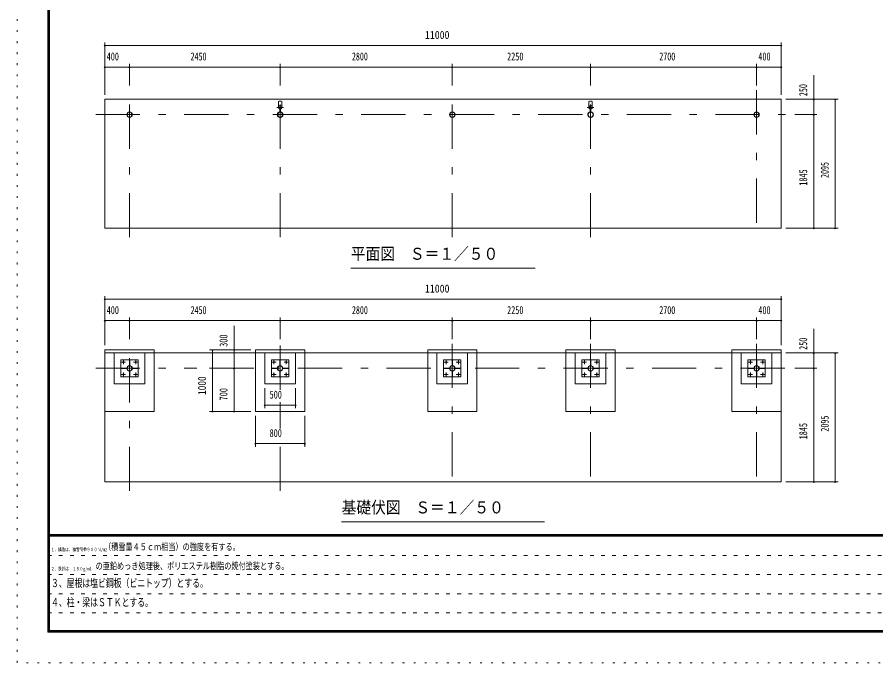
# Model space of a CAD drawing. Units: millimetres, scale not verified, with parts at other scales. Extents: x -25340 to 25344, y -10500 to 10500.
# Drawn here: x -4356 to 9612, y -10500 to 0 of the extents above; entities that cross this region are included whole.
import ezdxf
from ezdxf.enums import TextEntityAlignment as Align

# ---------------------------------------------------------------- set-up
doc = ezdxf.new("R2010")
doc.units = ezdxf.units.MM
doc.header["$LTSCALE"] = 60
for name, pattern in [('USER1', [3, 1, -2]), ('USER3', [24, 12, -5, 2, -5]), ('USER4', [3, 0.5, -2.5])]:
    doc.linetypes.add(name, pattern=pattern)
doc.layers.add('0-1_0-F', color=7, linetype='Continuous')
for name, color, linetype, lineweight in [('0-2_1-05BOLD', 7, 'Continuous', 18), ('0-3_1-25CENTER', 3, 'USER3', 18), ('0-5_1-55DIM', 3, 'Continuous', 18), ('0-C_F-F', 5, 'Continuous', 18), ('0-D_F-E_J_ADD', 5, 'USER4', 18)]:
    doc.layers.add(name, color=color, linetype=linetype, lineweight=lineweight)
doc.styles.add('ＭＳ ゴシック', font='')
doc.styles.get('ＭＳ ゴシック').set_extended_font_data('MS Gothic')

msp = doc.modelspace()

# ---------------------------------------------------------------- linework, layer by layer
at = {"layer": '0-2_1-05BOLD'}
for p, q in [((-2928.38, -1335.33), (8071.62, -1335.33)), ((-2928.38, -3430.33), (-2928.38, -1335.33)), ((-105.88, -1457.81), (-105.88, -1373.23)), ((-50.88, -1457.81), (-50.88, -1373.23)), ((4944.13, -1457.81), (4944.13, -1373.23)), ((4999.13, -1457.81), (4999.13, -1373.23)), ((8071.62, -1335.33), (8071.62, -3430.33)), ((-82.98, -1496.06), (-82.98, -1539.41)), ((-81.38, -1494.67), (-81.38, -1540.88)), ((-75.38, -1494.67), (-75.38, -1540.88)), ((-73.78, -1496.06), (-73.78, -1539.41)), ((4967.02, -1496.06), (4967.02, -1539.41)), ((4968.62, -1494.67), (4968.62, -1540.88)), ((4974.62, -1494.67), (4974.62, -1540.88)), ((4976.22, -1496.06), (4976.22, -1539.41)), ((8071.62, -3430.33), (-2928.38, -3430.33)), ((-2128.37, -6410.33), (-2128.37, -5410.33)), ((-478.37, -5410.33), (321.63, -5410.33)), ((-478.37, -6410.33), (-478.37, -5410.33)), ((2321.62, -5410.33), (3121.62, -5410.33)), ((2321.62, -6410.33), (2321.62, -5410.33)), ((3121.62, -6410.33), (3121.62, -5410.33)), ((4571.62, -5410.33), (5371.62, -5410.33)), ((4571.62, -6410.33), (4571.62, -5410.33)), ((5371.62, -6410.33), (5371.62, -5410.33)), ((7271.63, -5410.33), (8071.62, -5410.33)), ((7271.63, -6410.33), (7271.63, -5410.33)), ((-2928.37, -5460.33), (8071.62, -5460.33)), ((-2778.37, -5960.33), (-2778.37, -5460.33)), ((-2668.37, -5570.33), (-2388.37, -5570.33)), ((-2668.37, -5850.33), (-2668.37, -5570.33)), ((-2531.37, -5570.78), (-2531.37, -5665.78)), ((-2388.37, -5570.33), (-2388.37, -5850.33)), ((-2278.37, -5460.33), (-2278.37, -5960.33)), ((-328.38, -5960.33), (-328.38, -5460.33)), ((-218.37, -5850.33), (-218.37, -5570.33)), ((-218.37, -5570.33), (61.63, -5570.33)), ((-81.37, -5570.78), (-81.37, -5665.78)), ((61.63, -5570.33), (61.63, -5850.33)), ((171.62, -5460.33), (171.62, -5960.33)), ((2471.62, -5960.33), (2471.62, -5460.33)), ((2718.62, -5570.78), (2724.62, -5570.78)), ((2724.62, -5570.78), (2724.62, -5665.78)), ((2971.62, -5460.33), (2971.62, -5960.33)), ((4831.63, -5570.33), (5111.63, -5570.33)), ((4831.63, -5850.33), (4831.63, -5570.33)), ((4968.62, -5570.78), (4974.62, -5570.78)), ((4974.62, -5570.78), (4974.62, -5665.78)), ((5111.63, -5570.33), (5111.63, -5850.33)), ((5221.62, -5460.33), (5221.62, -5960.33)), ((7421.62, -5960.33), (7421.62, -5460.33)), ((7531.63, -5850.33), (7531.63, -5570.33)), ((7531.63, -5570.33), (7811.63, -5570.33)), ((7668.63, -5570.78), (7668.63, -5665.78)), ((7811.63, -5570.33), (7811.63, -5850.33)), ((7921.62, -5460.33), (7921.62, -5960.33)), ((-2667.92, -5707.33), (-2572.92, -5707.33)), ((-2667.92, -5713.33), (-2667.92, -5707.33)), ((-2592.93, -5713.33), (-2592.93, -5707.33)), ((-2531.37, -5645.78), (-2525.37, -5645.78)), ((-2531.37, -5665.78), (-2525.37, -5665.78)), ((-2483.82, -5707.33), (-2483.82, -5713.33)), ((-2388.83, -5707.33), (-2483.82, -5707.33)), ((-2463.82, -5707.33), (-2463.82, -5713.33)), ((-217.92, -5707.33), (-122.92, -5707.33)), ((-217.92, -5713.33), (-217.92, -5707.33)), ((-217.92, -5713.33), (-122.92, -5713.33)), ((-142.92, -5713.33), (-142.92, -5707.33)), ((-122.92, -5713.33), (-122.92, -5707.33)), ((-81.37, -5645.78), (-75.37, -5645.78)), ((-81.37, -5665.78), (-75.37, -5665.78)), ((-33.82, -5707.33), (-33.82, -5713.33)), ((61.18, -5707.33), (-33.82, -5707.33)), ((61.18, -5713.33), (-33.82, -5713.33)), ((-13.82, -5707.33), (-13.82, -5713.33)), ((61.18, -5707.33), (61.18, -5713.33)), ((2582.07, -5707.33), (2677.07, -5707.33)), ((2582.07, -5713.33), (2582.07, -5707.33)), ((2657.07, -5713.33), (2657.07, -5707.33)), ((2718.62, -5645.78), (2724.62, -5645.78)), ((2861.17, -5713.33), (2766.17, -5713.33)), ((2786.17, -5707.33), (2786.17, -5713.33)), ((2861.17, -5707.33), (2861.17, -5713.33)), ((4832.08, -5707.33), (4927.08, -5707.33)), ((4832.08, -5713.33), (4832.08, -5707.33)), ((4832.08, -5713.33), (4927.08, -5713.33)), ((4907.08, -5713.33), (4907.08, -5707.33)), ((4927.08, -5713.33), (4927.08, -5707.33)), ((4968.62, -5645.78), (4974.62, -5645.78)), ((5016.18, -5707.33), (5016.18, -5713.33)), ((5111.17, -5707.33), (5016.18, -5707.33)), ((5036.18, -5707.33), (5036.18, -5713.33)), ((7532.08, -5707.33), (7627.08, -5707.33)), ((7532.08, -5713.33), (7532.08, -5707.33)), ((7532.08, -5713.33), (7627.08, -5713.33)), ((7607.08, -5713.33), (7607.08, -5707.33)), ((7627.08, -5713.33), (7627.08, -5707.33)), ((7668.63, -5645.78), (7674.63, -5645.78)), ((7668.63, -5665.78), (7674.63, -5665.78)), ((7716.18, -5707.33), (7716.18, -5713.33)), ((7811.18, -5707.33), (7716.18, -5707.33)), ((7811.18, -5713.33), (7716.18, -5713.33)), ((7736.18, -5707.33), (7736.18, -5713.33)), ((7811.18, -5707.33), (7811.18, -5713.33)), ((-2388.37, -5850.33), (-2668.37, -5850.33)), ((-2525.37, -5754.88), (-2531.37, -5754.88)), ((-2525.37, -5774.88), (-2531.37, -5774.88)), ((-2525.37, -5849.88), (-2525.37, -5754.88)), ((61.63, -5850.33), (-218.37, -5850.33)), ((-75.37, -5754.88), (-81.37, -5754.88)), ((-81.37, -5849.88), (-81.37, -5754.88)), ((-75.37, -5774.88), (-81.37, -5774.88)), ((-75.37, -5849.88), (-81.37, -5849.88)), ((-75.37, -5849.88), (-75.37, -5754.88)), ((2724.62, -5754.88), (2718.62, -5754.88)), ((2724.62, -5774.88), (2718.62, -5774.88)), ((2724.62, -5849.88), (2724.62, -5754.88)), ((5111.63, -5850.33), (4831.63, -5850.33)), ((4968.62, -5849.88), (4968.62, -5754.88)), ((4974.62, -5774.88), (4968.62, -5774.88)), ((4974.62, -5849.88), (4968.62, -5849.88)), ((7811.63, -5850.33), (7531.63, -5850.33)), ((7674.63, -5754.88), (7668.63, -5754.88)), ((7674.63, -5774.88), (7668.63, -5774.88)), ((7674.63, -5849.88), (7674.63, -5754.88)), ((-2278.37, -5960.33), (-2778.37, -5960.33)), ((171.62, -5960.33), (-328.38, -5960.33)), ((2971.62, -5960.33), (2471.62, -5960.33)), ((7921.62, -5960.33), (7421.62, -5960.33)), ((-2928.37, -6410.33), (-2128.37, -6410.33)), ((2321.62, -6410.33), (3121.62, -6410.33)), ((4571.62, -6410.33), (5371.62, -6410.33)), ((7271.63, -6410.33), (8071.62, -6410.33))]:
    msp.add_line(p, q, dxfattribs=at)
for points in [[(-2928.37, -7555.33), (-2928.37, -5410.33), (-2128.37, -5410.33)], [(8071.62, -5410.33), (8071.62, -7555.33), (-2928.37, -7555.33)], [(-478.37, -6410.33), (321.63, -6410.33), (321.63, -5410.33)], [(-2531.37, -5570.78), (-2525.37, -5570.78), (-2525.37, -5665.78)], [(-81.37, -5570.78), (-75.37, -5570.78), (-75.37, -5665.78)], [(2718.62, -5570.78), (2718.62, -5665.78), (2724.62, -5665.78)], [(5221.62, -5960.33), (4721.62, -5960.33), (4721.62, -5460.33)], [(4968.62, -5570.78), (4968.62, -5665.78), (4974.62, -5665.78)], [(7668.63, -5570.78), (7674.63, -5570.78), (7674.63, -5665.78)], [(-2667.92, -5713.33), (-2572.92, -5713.33), (-2572.92, -5707.33)], [(-2388.83, -5707.33), (-2388.83, -5713.33), (-2483.82, -5713.33)], [(2582.07, -5713.33), (2677.07, -5713.33), (2677.07, -5707.33)], [(2861.17, -5707.33), (2766.17, -5707.33), (2766.17, -5713.33)], [(5111.17, -5707.33), (5111.17, -5713.33), (5016.18, -5713.33)], [(-2525.37, -5849.88), (-2531.37, -5849.88), (-2531.37, -5754.88)], [(2724.62, -5849.88), (2718.62, -5849.88), (2718.62, -5754.88)], [(4974.62, -5849.88), (4974.62, -5754.88), (4968.62, -5754.88)], [(7674.63, -5849.88), (7668.63, -5849.88), (7668.63, -5754.88)]]:
    msp.add_lwpolyline(points, dxfattribs=at)
msp.add_lwpolyline([(2861.62, -5570.33), (2861.62, -5850.33), (2581.62, -5850.33), (2581.62, -5570.33)], close=True, dxfattribs=at)
for centre, radius in [((-78.38, -1467.33), 27.5), ((-78.38, -1435.98), 2.25), ((4971.63, -1467.33), 27.5), ((4971.63, -1435.98), 2.25), ((-2528.38, -1585.33), 44.55), ((-2528.38, -1585.33), 40.35), ((-78.38, -1585.33), 44.55), ((-78.38, -1585.33), 40.35), ((-78.38, -1633.73), 2.25), ((2721.62, -1585.33), 44.55), ((2721.62, -1585.33), 40.35), ((4971.63, -1585.33), 44.55), ((4971.63, -1585.33), 40.35), ((4971.63, -1633.73), 2.25), ((7671.62, -1585.33), 44.55), ((7671.62, -1585.33), 40.35), ((-2628.37, -5610.33), 8), ((-2528.37, -5710.33), 44.55), ((-2528.37, -5710.33), 40.35), ((-2428.38, -5610.33), 8), ((-178.37, -5610.33), 8), ((-78.37, -5710.33), 44.55), ((-78.37, -5710.33), 40.35), ((21.63, -5610.33), 8), ((2621.62, -5610.33), 8), ((2721.62, -5710.33), 44.55), ((2721.62, -5710.33), 40.35), ((2821.62, -5610.33), 8), ((4871.63, -5610.33), 8), ((4971.63, -5710.33), 44.55), ((4971.63, -5710.33), 40.35), ((5071.62, -5610.33), 8), ((7571.63, -5610.33), 8), ((7671.63, -5710.33), 44.55), ((7671.63, -5710.33), 40.35), ((7771.63, -5610.33), 8), ((-2628.37, -5810.33), 8), ((-2428.38, -5810.33), 8), ((-178.37, -5810.33), 8), ((21.63, -5810.33), 8), ((2621.62, -5810.33), 8), ((2821.62, -5810.33), 8), ((4871.63, -5810.33), 8), ((5071.62, -5810.33), 8), ((7571.63, -5810.33), 8), ((7771.63, -5810.33), 8)]:
    msp.add_circle(centre, radius, dxfattribs=at)
for centre, radius, start, end in [((-78.38, -1408.72), 44.9, 52.23546, 127.76454), ((4971.63, -1408.72), 44.9, 52.23546, 127.76454), ((-78.38, -1467.33), 29.1, 90, 260.90512), ((-78.38, -1484.73), 44.9, 109.58864, 127.76454), ((-78.38, -1435.98), 3.85, 270, 218.65778), ((-78.38, -1467.33), 29.1, 279.09488, 84.06984), ((-78.38, -1484.73), 44.9, 52.23546, 70.41136), ((4971.63, -1467.33), 29.1, 90, 260.90512), ((4971.63, -1484.73), 44.9, 109.58864, 127.76454), ((4971.63, -1435.98), 3.85, 270, 218.65778), ((4971.63, -1467.33), 29.1, 279.09488, 84.06984), ((4971.63, -1484.73), 44.9, 52.23546, 70.41136), ((-78.38, -1585.33), 46.15, 95.72713, 270.00108), ((-78.38, -1633.73), 3.85, 142.09248, 90), ((-78.38, -1585.33), 46.15, 273.78915, 84.28163), ((4971.63, -1585.33), 46.15, 95.72713, 270.00108), ((4971.63, -1633.73), 3.85, 142.09248, 90), ((4971.63, -1585.33), 46.15, 273.78915, 84.28163)]:
    msp.add_arc(centre, radius, start, end, dxfattribs=at)
at = {"layer": '0-3_1-25CENTER'}
for p, q in [((-2528.38, -3580.33), (-2528.38, -1185.33)), ((-78.38, -3580.33), (-78.38, -1185.33)), ((2721.62, -3580.33), (2721.62, -1185.33)), ((4971.62, -3580.33), (4971.62, -1185.33)), ((7671.62, -1185.33), (7671.62, -3580.33)), ((-133.38, -1467.33), (-23.38, -1467.33)), ((-67.62, -1517.8), (-89.14, -1517.8)), ((4916.63, -1467.33), (5026.63, -1467.33)), ((4982.39, -1517.8), (4960.86, -1517.8)), ((-3078.38, -1585.33), (8221.62, -1585.33)), ((-2528.37, -7705.33), (-2528.37, -5310.33)), ((-78.37, -6059.77), (-78.37, -5310.33)), ((2721.62, -5310.33), (2721.62, -7705.33)), ((4971.62, -5310.33), (4971.62, -7705.33)), ((7671.63, -5310.33), (7671.63, -7705.33)), ((-2628.37, -5576.18), (-2628.37, -5644.47)), ((-2428.38, -5576.18), (-2428.38, -5644.47)), ((-178.37, -5576.18), (-178.37, -5644.47)), ((21.63, -5576.18), (21.63, -5644.47)), ((2621.62, -5576.18), (2621.62, -5644.47)), ((2821.62, -5576.18), (2821.62, -5644.47)), ((4871.63, -5576.18), (4871.63, -5644.47)), ((5071.62, -5576.18), (5071.62, -5644.47)), ((7571.63, -5576.18), (7571.63, -5644.47)), ((7771.63, -5576.18), (7771.63, -5644.47)), ((-3078.37, -5710.33), (-1431.21, -5710.33)), ((-2662.52, -5610.33), (-2594.23, -5610.33)), ((-2462.52, -5610.33), (-2394.23, -5610.33)), ((-1228.37, -5710.33), (8221.62, -5710.33)), ((-212.52, -5610.33), (-144.23, -5610.33)), ((-12.52, -5610.33), (55.77, -5610.33)), ((2587.48, -5610.33), (2655.77, -5610.33)), ((2787.48, -5610.33), (2855.77, -5610.33)), ((4837.48, -5610.33), (4905.77, -5610.33)), ((5037.48, -5610.33), (5105.77, -5610.33)), ((7537.48, -5610.33), (7605.77, -5610.33)), ((7737.48, -5610.33), (7805.77, -5610.33)), ((-2662.52, -5810.33), (-2594.23, -5810.33)), ((-2628.37, -5776.18), (-2628.37, -5844.47)), ((-2462.52, -5810.33), (-2394.23, -5810.33)), ((-2428.38, -5776.18), (-2428.38, -5844.47)), ((-212.52, -5810.33), (-144.23, -5810.33)), ((-178.37, -5776.18), (-178.37, -5844.47)), ((-12.52, -5810.33), (55.77, -5810.33)), ((21.63, -5776.18), (21.63, -5844.47)), ((2587.48, -5810.33), (2655.77, -5810.33)), ((2621.62, -5776.18), (2621.62, -5844.47)), ((2787.48, -5810.33), (2855.77, -5810.33)), ((2821.62, -5776.18), (2821.62, -5844.47)), ((4837.48, -5810.33), (4905.77, -5810.33)), ((4871.63, -5776.18), (4871.63, -5844.47)), ((5037.48, -5810.33), (5105.77, -5810.33)), ((5071.62, -5776.18), (5071.62, -5844.47)), ((7537.48, -5810.33), (7605.77, -5810.33)), ((7571.63, -5776.18), (7571.63, -5844.47)), ((7737.48, -5810.33), (7805.77, -5810.33)), ((7771.63, -5776.18), (7771.63, -5844.47)), ((-78.37, -6688.73), (-78.37, -6260.33)), ((-78.37, -7705.33), (-78.37, -6885.33))]:
    msp.add_line(p, q, dxfattribs=at)
at = {"layer": '0-5_1-55DIM'}
for p, q in [((-2928.38, -1260.33), (-2928.38, -410.33)), ((8071.62, -1260.33), (8071.62, -410.33)), ((-2918.38, -460.33), (-2938.38, -460.33)), ((-2928.38, -460.33), (8071.62, -460.33)), ((8081.62, -460.33), (8061.62, -460.33)), ((-2918.38, -810.33), (-2938.38, -810.33)), ((-2928.38, -810.33), (8071.62, -810.33)), ((-2518.38, -810.33), (-2538.38, -810.33)), ((-2528.38, -1110.33), (-2528.38, -760.33)), ((-68.38, -810.33), (-88.38, -810.33)), ((-78.38, -1110.33), (-78.38, -760.33)), ((2731.62, -810.33), (2711.62, -810.33)), ((2721.62, -1110.33), (2721.62, -760.33)), ((4981.62, -810.33), (4961.62, -810.33)), ((4971.62, -1110.33), (4971.62, -760.33)), ((7681.62, -810.33), (7661.62, -810.33)), ((7671.62, -1110.33), (7671.62, -760.33)), ((8081.62, -810.33), (8061.62, -810.33)), ((8601.62, -3430.33), (8601.62, -942.83)), ((8146.62, -1335.33), (9001.62, -1335.33)), ((8611.62, -1335.33), (8591.62, -1335.33)), ((8961.62, -1335.33), (8941.62, -1335.33)), ((8951.62, -1335.33), (8951.62, -3430.33)), ((8296.62, -1585.33), (8651.62, -1585.33)), ((8611.62, -1585.33), (8591.62, -1585.33)), ((8146.62, -3430.33), (9001.62, -3430.33)), ((8611.62, -3430.33), (8591.62, -3430.33)), ((8961.62, -3430.33), (8941.62, -3430.33)), ((1071.62, -4080.33), (4071.62, -4080.33)), ((-2918.37, -4585.33), (-2938.37, -4585.33)), ((-2928.37, -4535.33), (-2928.37, -5335.33)), ((-2928.37, -4585.33), (8071.62, -4585.33)), ((8081.62, -4585.33), (8061.62, -4585.33)), ((8071.62, -4535.33), (8071.62, -5335.33)), ((-2528.37, -5235.33), (-2528.37, -4885.33)), ((-78.37, -5235.33), (-78.37, -4885.33)), ((2721.62, -5235.33), (2721.62, -4885.33)), ((4971.62, -5235.33), (4971.62, -4885.33)), ((7671.63, -5235.33), (7671.63, -4885.33)), ((-2918.37, -4935.33), (-2938.37, -4935.33)), ((-2928.37, -4935.33), (8071.62, -4935.33)), ((-2518.37, -4935.33), (-2538.37, -4935.33)), ((-828.37, -5017.83), (-828.37, -6410.33)), ((-68.37, -4935.33), (-88.37, -4935.33)), ((2731.62, -4935.33), (2711.62, -4935.33)), ((4981.62, -4935.33), (4961.62, -4935.33)), ((7681.63, -4935.33), (7661.63, -4935.33)), ((8081.62, -4935.33), (8061.62, -4935.33)), ((8601.62, -7555.33), (8601.62, -5067.83)), ((-553.37, -5410.33), (-1228.37, -5410.33)), ((-1168.37, -5410.33), (-1188.37, -5410.33)), ((-1178.37, -5410.33), (-1178.37, -6410.33)), ((-818.37, -5410.33), (-838.37, -5410.33)), ((8146.62, -5460.33), (9001.62, -5460.33)), ((8611.62, -5460.33), (8591.62, -5460.33)), ((8961.62, -5460.33), (8941.62, -5460.33)), ((8951.62, -5460.33), (8951.62, -7555.33)), ((-818.37, -5710.33), (-838.37, -5710.33)), ((8296.62, -5710.33), (8651.62, -5710.33)), ((8611.62, -5710.33), (8591.62, -5710.33)), ((-328.38, -6035.33), (-328.38, -6360.33)), ((171.62, -6035.33), (171.62, -6360.33)), ((-553.37, -6410.33), (-1228.37, -6410.33)), ((-1168.37, -6410.33), (-1188.37, -6410.33)), ((-818.37, -6410.33), (-838.37, -6410.33)), ((-318.38, -6310.33), (-338.38, -6310.33)), ((-328.38, -6310.33), (171.62, -6310.33)), ((181.62, -6310.33), (161.62, -6310.33)), ((-478.37, -6485.33), (-478.37, -6985.33)), ((321.63, -6485.33), (321.63, -6985.33)), ((-468.37, -6935.33), (-488.37, -6935.33)), ((-478.37, -6935.33), (321.63, -6935.33)), ((331.63, -6935.33), (311.63, -6935.33)), ((8146.62, -7555.33), (9001.62, -7555.33)), ((8611.62, -7555.33), (8591.62, -7555.33)), ((8961.62, -7555.33), (8941.62, -7555.33)), ((4221.62, -8205.33), (921.62, -8205.33))]:
    msp.add_line(p, q, dxfattribs=at)
for centre in [(-2928.38, -460.33), (8071.62, -460.33), (-2928.38, -810.33), (-2528.38, -810.33), (-78.38, -810.33), (2721.62, -810.33), (4971.62, -810.33), (7671.62, -810.33), (8071.62, -810.33), (8601.62, -1335.33), (8951.62, -1335.33), (8601.62, -1585.33), (8601.62, -3430.33), (8951.62, -3430.33), (-2928.37, -4585.33), (8071.62, -4585.33), (-2928.37, -4935.33), (-2528.37, -4935.33), (-78.37, -4935.33), (2721.62, -4935.33), (4971.62, -4935.33), (7671.63, -4935.33), (8071.62, -4935.33), (-1178.37, -5410.33), (-828.37, -5410.33), (8601.62, -5460.33), (8951.62, -5460.33), (-828.37, -5710.33), (8601.62, -5710.33), (-1178.37, -6410.33), (-828.37, -6410.33), (-328.38, -6310.33), (171.62, -6310.33), (-478.37, -6935.33), (321.63, -6935.33), (8601.62, -7555.33), (8951.62, -7555.33)]:
    msp.add_arc(centre, 10, 180, 0, dxfattribs=at)
at = {"layer": '0-C_F-F'}
for p, q in [((-3856.04, 10100), (-3856.04, -10000)), ((-3853.54, 10097.5), (-3853.54, -9997.5)), ((-3851.04, 10095), (-3851.04, -9995)), ((-3846.04, 10090), (-3846.04, -9990)), ((-3841.04, 10085), (-3841.04, -9985)), ((-3831.04, 10075), (-3831.04, -9975)), ((24818.96, -8415), (-3831.04, -8415)), ((24818.96, -8417.5), (-3831.04, -8417.5)), ((24818.96, -8420), (-3831.04, -8420)), ((24818.96, -8422.5), (-3831.04, -8422.5)), ((24818.96, -8425), (-3831.04, -8425)), ((24818.96, -8427.5), (-3831.04, -8427.5)), ((24818.96, -8430), (-3831.04, -8430)), ((24818.96, -8432.5), (-3831.04, -8432.5)), ((24818.96, -8435), (-3831.04, -8435)), ((24818.96, -8437.5), (-3831.04, -8437.5)), ((24818.96, -8440), (-3831.04, -8440)), ((-3853.54, -9997.5), (24841.46, -9997.5)), ((-3851.04, -9995), (24838.96, -9995)), ((-3846.04, -9990), (24833.96, -9990)), ((-3841.04, -9985), (24828.96, -9985)), ((-3831.04, -9975), (24818.96, -9975))]:
    msp.add_line(p, q, dxfattribs=at)
at = {"layer": '0-C_F-F', "color": 6, "linetype": 'USER1'}
for p, q in [((-3856.04, -8752), (14393.96, -8752)), ((-3856.04, -9064), (14393.96, -9064)), ((-3856.04, -9376), (14393.96, -9376)), ((-3856.04, -9688), (11885.96, -9688))]:
    msp.add_line(p, q, dxfattribs=at)
at = {"layer": '0-C_F-F'}
for points in [[(-3856.04, -10000), (24843.96, -10000), (24843.96, 10100)], [(-3848.54, 10092.5), (-3848.54, -9992.5), (24836.46, -9992.5), (24836.46, 10092.5)], [(-3843.54, 10087.5), (-3843.54, -9987.5), (24831.46, -9987.5), (24831.46, 10087.5)], [(-3838.54, 10082.5), (-3838.54, -9982.5), (24826.46, -9982.5), (24826.46, 10082.5)], [(-3836.04, 10080), (-3836.04, -9980), (24823.96, -9980), (24823.96, 10080)], [(-3833.54, 10077.5), (-3833.54, -9977.5), (24821.46, -9977.5), (24821.46, 10077.5)]]:
    msp.add_lwpolyline(points, dxfattribs=at)
at = {"layer": '0-D_F-E_J_ADD'}
for p, q in [((-4356.04, -10500), (-4356.04, 10500)), ((25343.96, -10500), (-4356.04, -10500))]:
    msp.add_line(p, q, dxfattribs=at)

# ---------------------------------------------------------------- texts
at = {"layer": '0-1_0-F', "style": 'ＭＳ ゴシック'}
for s, height, width, p in [('１、構造は、積雪荷重９００Ｎ/m2', 55.35, 0.75, (-3806.04, -8702)), ('（積雪量４５ｃｍ相当）の強度を有する。', 110.7, 0.75, (-2943.55, -8702)), ('２、鉄部は\u3000１８０g/m2', 55.35, 0.75, (-3806.04, -9014)), ('\u3000の亜鉛めっき処理後、ポリエステル樹脂の焼付塗装とする。', 110.7, 0.75, (-3196.44, -9014)), ('３、屋根は塩ビ鋼板（ビニトップ）とする。', 130.2, 0.7, (-3806.04, -9308.23)), ('４、柱・梁はＳＴＫとする。', 130.2, 0.7, (-3806.04, -9620.23))]:
    msp.add_text(s, height=height, dxfattribs=dict(at, width=width)).set_placement(p, align=Align.BOTTOM_LEFT)
at = {"layer": '0-5_1-55DIM', "color": 7, "style": 'ＭＳ ゴシック'}
for s, height, width, p in [('11000', 130.2, 0.9, (2277.87, -392.56)), ('400', 130.2, 0.75, (-2899.63, -742.57)), ('2450', 130.2, 0.7, (-1535.88, -742.57)), ('2800', 130.2, 0.7, (1089.12, -742.57)), ('2250', 130.2, 0.65, (3614.12, -742.57)), ('2700', 130.2, 0.7, (6089.12, -742.57)), ('400', 130.2, 0.75, (7700.37, -742.57)), ('平面図\u3000Ｓ＝１／５０', 195.4, 0.9, (1071.62, -4003.68)), ('11000', 130.2, 0.9, (2277.87, -4517.56)), ('400', 130.2, 0.75, (-2899.62, -4867.56)), ('2450', 130.2, 0.7, (-1535.87, -4867.56)), ('2800', 130.2, 0.7, (1089.12, -4867.56)), ('2250', 130.2, 0.65, (3614.12, -4867.56)), ('2700', 130.2, 0.7, (6089.13, -4867.56)), ('400', 130.2, 0.75, (7700.38, -4867.56)), ('500', 130.2, 0.75, (-249.63, -6242.56)), ('800', 130.2, 0.75, (-249.63, -6867.56)), ('基礎伏図\u3000Ｓ＝１／５０', 195.4, 0.9, (921.62, -8128.68))]:
    msp.add_text(s, height=height, dxfattribs=dict(at, width=width)).set_placement(p, align=Align.BOTTOM_LEFT)
for s, width, p in [('250', 0.65, (8533.85, -1285.33)), ('1845', 0.75, (8533.85, -2740.33)), ('2095', 0.7, (8883.85, -2615.33)), ('300', 0.75, (-896.14, -5360.33)), ('250', 0.65, (8533.85, -5410.33)), ('1000', 0.85, (-1246.14, -6142.83)), ('700', 0.75, (-896.14, -6231.58)), ('2095', 0.7, (8883.85, -6740.33)), ('1845', 0.75, (8533.85, -6865.33))]:
    msp.add_text(s, height=130.2, rotation=90, dxfattribs=dict(at, width=width)).set_placement(p, align=Align.BOTTOM_LEFT)

doc.saveas('drawing.dxf')
